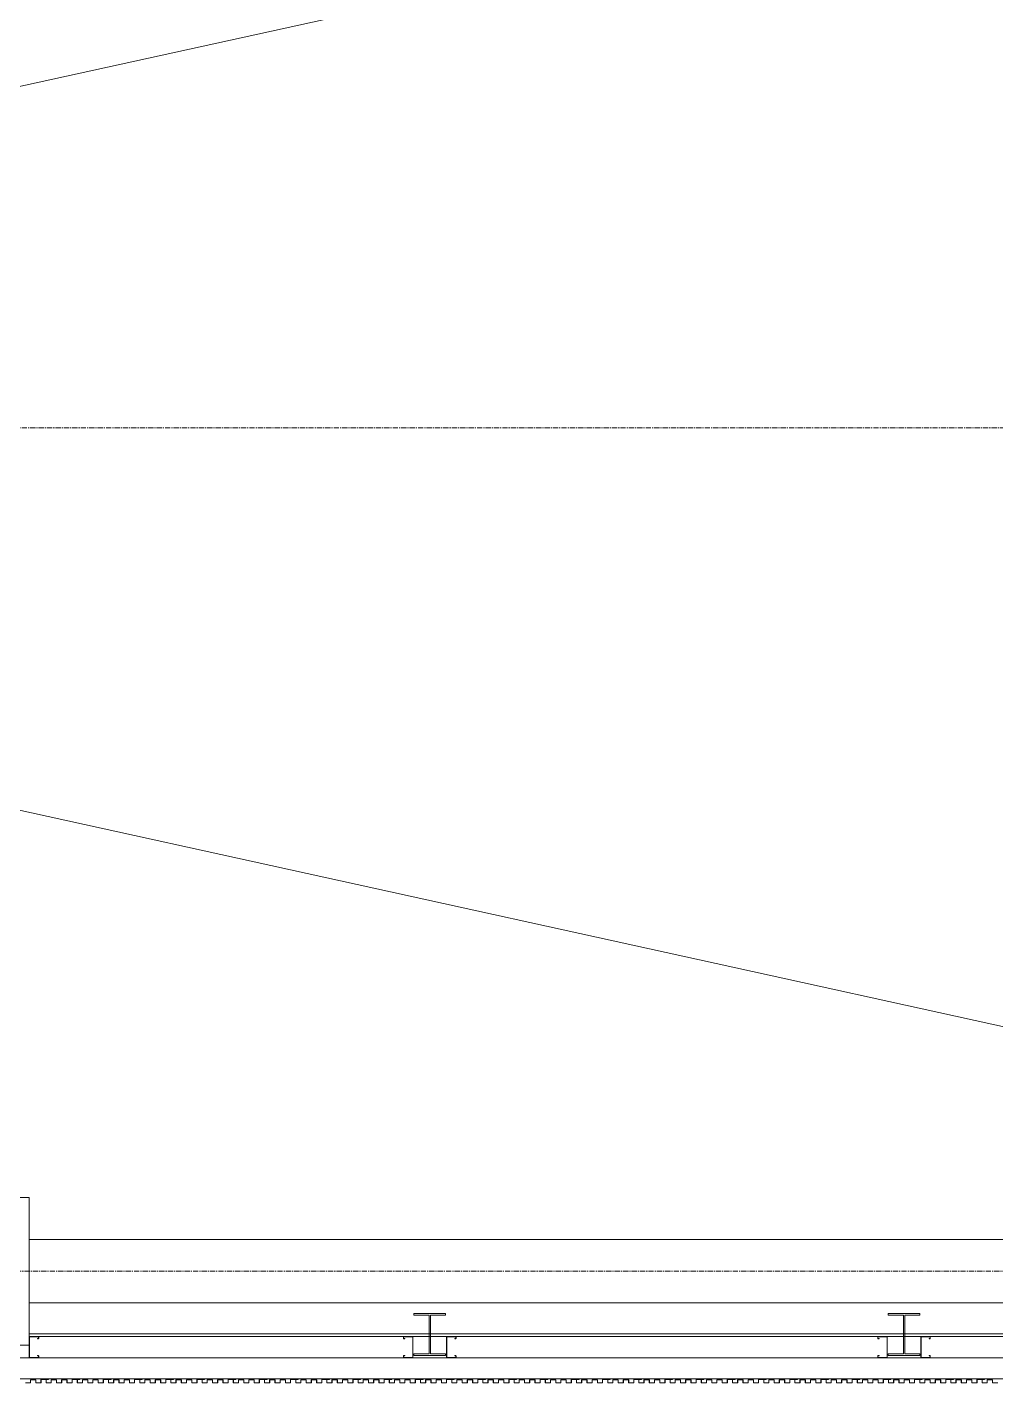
# Model space of a CAD drawing. Extents: x 73996 to 686888, y -9729 to 263202.
# Drawn here: x 499266 to 503861, y 172673 to 179104 of the extents above; entities that cross this region are included whole.
import ezdxf

# ---------------------------------------------------------------- set-up
doc = ezdxf.new("R2010")
doc.units = 0
doc.header["$LTSCALE"] = 20
doc.linetypes.add('Data Center Layout_L20$0$CENTER', pattern=[2, 1.25, -0.25, 0.25, -0.25])
for name, color, linetype, lineweight in [('Data Center Layout_L20$0$ARC', 252, 'Continuous', 0), ('Data Center Layout_L20$0$H-SIN', 252, 'Data Center Layout_L20$0$CENTER', 9), ('Data Center Layout_L20$0$K-SIN', 252, 'Data Center Layout_L20$0$CENTER', 9)]:
    doc.layers.add(name, color=color, linetype=linetype, lineweight=lineweight)

# ---------------------------------------------------------------- blocks, each defined once
blk = doc.blocks.new('Data Center Layout_L20$0$A$C80dc7663')
at = {"layer": 'Data Center Layout_L20$0$ARC'}
for p, q in [((517090.24, 147545.59), (549590.24, 140395.59)), ((517290.24, 140395.59), (549790.24, 147545.59)), ((541290.24, 140195.59), (549590.24, 140195.59)), ((541290.24, 139895.59), (549590.24, 139895.59)), ((549590.24, 139748.09), (541290.24, 139748.09)), ((549590.24, 139735.59), (541290.24, 139735.59)), ((549885.76, 139635.59), (541004.07, 139635.59)), ((549885.76, 139535.59), (541004.07, 139535.59))]:
    blk.add_line(p, q, dxfattribs=at)
for points in [[(540590.24, 139695.59), (540590.24, 140395.59), (541290.24, 140395.59), (541290.24, 139695.59)], [(543265.24, 139645.59), (543115.24, 139645.59), (543115.24, 139654.59), (543187.24, 139654.59), (543187.24, 139836.59), (543115.24, 139836.59), (543115.24, 139845.59), (543265.24, 139845.59), (543265.24, 139836.59), (543193.24, 139836.59), (543193.24, 139654.59), (543265.24, 139654.59)], [(545515.24, 139645.59), (545365.24, 139645.59), (545365.24, 139654.59), (545437.24, 139654.59), (545437.24, 139836.59), (545365.24, 139836.59), (545365.24, 139845.59), (545515.24, 139845.59), (545515.24, 139836.59), (545443.24, 139836.59), (545443.24, 139654.59), (545515.24, 139654.59)]]:
    blk.add_lwpolyline(points, close=True, dxfattribs=at)
for points in [[(541329.24, 139726.39), (541333.64, 139726.39, 0.4142136), (541334.44, 139727.19), (541334.44, 139733.99, 0.4142136), (541333.64, 139734.79), (541291.84, 139734.79, 0.4142136), (541291.04, 139733.99), (541291.04, 139637.19, 0.4142136), (541291.84, 139636.39), (541333.64, 139636.39, 0.4142136), (541334.44, 139637.19), (541334.44, 139643.99, 0.4142136), (541333.64, 139644.79), (541329.24, 139644.79), (541329.24, 139645.59), (541333.64, 139645.59, -0.4142136), (541335.24, 139643.99), (541335.24, 139637.19, -0.4142136), (541333.64, 139635.59), (541291.84, 139635.59, -0.4142136), (541290.24, 139637.19), (541290.24, 139733.99, -0.4142136), (541291.84, 139735.59), (541333.64, 139735.59, -0.4142136), (541335.24, 139733.99), (541335.24, 139727.19, -0.4142136), (541333.64, 139725.59), (541329.24, 139725.59)], [(543071.69, 139726.39), (543067.29, 139726.39, -0.4142136), (543066.49, 139727.19), (543066.49, 139733.99, -0.4142136), (543067.29, 139734.79), (543109.09, 139734.79, -0.4142136), (543109.89, 139733.99), (543109.89, 139637.19, -0.4142136), (543109.09, 139636.39), (543067.29, 139636.39, -0.4142136), (543066.49, 139637.19), (543066.49, 139643.99, -0.4142136), (543067.29, 139644.79), (543071.69, 139644.79), (543071.69, 139645.59), (543067.29, 139645.59, 0.4142136), (543065.69, 139643.99), (543065.69, 139637.19, 0.4142136), (543067.29, 139635.59), (543109.09, 139635.59, 0.4142136), (543110.69, 139637.19), (543110.69, 139733.99, 0.4142136), (543109.09, 139735.59), (543067.29, 139735.59, 0.4142136), (543065.69, 139733.99), (543065.69, 139727.19, 0.4142136), (543067.29, 139725.59), (543071.69, 139725.59)], [(543308.8, 139726.39), (543313.2, 139726.39, 0.4142136), (543314, 139727.19), (543314, 139733.99, 0.4142136), (543313.2, 139734.79), (543271.4, 139734.79, 0.4142136), (543270.6, 139733.99), (543270.6, 139637.19, 0.4142136), (543271.4, 139636.39), (543313.2, 139636.39, 0.4142136), (543314, 139637.19), (543314, 139643.99, 0.4142136), (543313.2, 139644.79), (543308.8, 139644.79), (543308.8, 139645.59), (543313.2, 139645.59, -0.4142136), (543314.8, 139643.99), (543314.8, 139637.19, -0.4142136), (543313.2, 139635.59), (543271.4, 139635.59, -0.4142136), (543269.8, 139637.19), (543269.8, 139733.99, -0.4142136), (543271.4, 139735.59), (543313.2, 139735.59, -0.4142136), (543314.8, 139733.99), (543314.8, 139727.19, -0.4142136), (543313.2, 139725.59), (543308.8, 139725.59)], [(545321.69, 139726.39), (545317.29, 139726.39, -0.4142136), (545316.49, 139727.19), (545316.49, 139733.99, -0.4142136), (545317.29, 139734.79), (545359.09, 139734.79, -0.4142136), (545359.89, 139733.99), (545359.89, 139637.19, -0.4142136), (545359.09, 139636.39), (545317.29, 139636.39, -0.4142136), (545316.49, 139637.19), (545316.49, 139643.99, -0.4142136), (545317.29, 139644.79), (545321.69, 139644.79), (545321.69, 139645.59), (545317.29, 139645.59, 0.4142136), (545315.69, 139643.99), (545315.69, 139637.19, 0.4142136), (545317.29, 139635.59), (545359.09, 139635.59, 0.4142136), (545360.69, 139637.19), (545360.69, 139733.99, 0.4142136), (545359.09, 139735.59), (545317.29, 139735.59, 0.4142136), (545315.69, 139733.99), (545315.69, 139727.19, 0.4142136), (545317.29, 139725.59), (545321.69, 139725.59)], [(545558.8, 139726.39), (545563.2, 139726.39, 0.4142136), (545564, 139727.19), (545564, 139733.99, 0.4142136), (545563.2, 139734.79), (545521.4, 139734.79, 0.4142136), (545520.6, 139733.99), (545520.6, 139637.19, 0.4142136), (545521.4, 139636.39), (545563.2, 139636.39, 0.4142136), (545564, 139637.19), (545564, 139643.99, 0.4142136), (545563.2, 139644.79), (545558.8, 139644.79), (545558.8, 139645.59), (545563.2, 139645.59, -0.4142136), (545564.8, 139643.99), (545564.8, 139637.19, -0.4142136), (545563.2, 139635.59), (545521.4, 139635.59, -0.4142136), (545519.8, 139637.19), (545519.8, 139733.99, -0.4142136), (545521.4, 139735.59), (545563.2, 139735.59, -0.4142136), (545564.8, 139733.99), (545564.8, 139727.19, -0.4142136), (545563.2, 139725.59), (545558.8, 139725.59)]]:
    blk.add_lwpolyline(points, format="xyb", close=True, dxfattribs=at)
at = {"layer": 'Data Center Layout_L20$0$ARC', "linetype": 'Continuous'}
for points in [[(541373.25, 139532.11), (541380.24, 139534.61), (541380.07, 139535.08), (541373.11, 139532.59), (541345.74, 139532.59), (541345.74, 139516.59), (541321.94, 139516.59), (541321.94, 139531.09), (541296.14, 139531.09), (541296.14, 139516.59), (541272.34, 139516.59)], [(541271.84, 139516.09), (541296.64, 139516.09), (541296.64, 139530.59), (541321.44, 139530.59), (541321.44, 139516.09), (541346.24, 139516.09), (541346.24, 139532.09), (541373.31, 139532.09)]]:
    blk.add_lwpolyline(points, dxfattribs=at)
for points in [[(541521.25, 139532.11), (541528.24, 139534.61), (541528.07, 139535.08), (541521.11, 139532.59), (541493.74, 139532.59), (541493.74, 139516.59), (541469.94, 139516.59), (541469.94, 139531.09), (541444.14, 139531.09), (541444.14, 139516.59), (541420.34, 139516.59), (541420.34, 139531.09), (541394.54, 139531.09), (541394.54, 139516.59), (541370.74, 139516.59), (541370.74, 139531.59), (541380.24, 139531.59, 1), (541380.24, 139535.59), (541359.53, 139535.59), (541358.24, 139534.3), (541356.95, 139535.59), (541343.24, 139535.59), (541343.24, 139535.09), (541356.74, 139535.09), (541358.24, 139533.59), (541359.74, 139535.09), (541380.24, 139535.09, -1), (541380.24, 139532.09), (541370.24, 139532.09), (541370.24, 139516.09), (541395.04, 139516.09), (541395.04, 139530.59), (541419.84, 139530.59), (541419.84, 139516.09), (541444.64, 139516.09), (541444.64, 139530.59), (541469.44, 139530.59), (541469.44, 139516.09), (541494.24, 139516.09), (541494.24, 139532.09), (541521.31, 139532.09)], [(541669.25, 139532.11), (541676.24, 139534.61), (541676.07, 139535.08), (541669.11, 139532.59), (541641.74, 139532.59), (541641.74, 139516.59), (541617.94, 139516.59), (541617.94, 139531.09), (541592.14, 139531.09), (541592.14, 139516.59), (541568.34, 139516.59), (541568.34, 139531.09), (541542.54, 139531.09), (541542.54, 139516.59), (541518.74, 139516.59), (541518.74, 139531.59), (541528.24, 139531.59, 1), (541528.24, 139535.59), (541507.53, 139535.59), (541506.24, 139534.3), (541504.95, 139535.59), (541491.24, 139535.59), (541491.24, 139535.09), (541504.74, 139535.09), (541506.24, 139533.59), (541507.74, 139535.09), (541528.24, 139535.09, -1), (541528.24, 139532.09), (541518.24, 139532.09), (541518.24, 139516.09), (541543.04, 139516.09), (541543.04, 139530.59), (541567.84, 139530.59), (541567.84, 139516.09), (541592.64, 139516.09), (541592.64, 139530.59), (541617.44, 139530.59), (541617.44, 139516.09), (541642.24, 139516.09), (541642.24, 139532.09), (541669.31, 139532.09)], [(541817.25, 139532.11), (541824.24, 139534.61), (541824.07, 139535.08), (541817.11, 139532.59), (541789.74, 139532.59), (541789.74, 139516.59), (541765.94, 139516.59), (541765.94, 139531.09), (541740.14, 139531.09), (541740.14, 139516.59), (541716.34, 139516.59), (541716.34, 139531.09), (541690.54, 139531.09), (541690.54, 139516.59), (541666.74, 139516.59), (541666.74, 139531.59), (541676.24, 139531.59, 1), (541676.24, 139535.59), (541655.53, 139535.59), (541654.24, 139534.3), (541652.95, 139535.59), (541639.24, 139535.59), (541639.24, 139535.09), (541652.74, 139535.09), (541654.24, 139533.59), (541655.74, 139535.09), (541676.24, 139535.09, -1), (541676.24, 139532.09), (541666.24, 139532.09), (541666.24, 139516.09), (541691.04, 139516.09), (541691.04, 139530.59), (541715.84, 139530.59), (541715.84, 139516.09), (541740.64, 139516.09), (541740.64, 139530.59), (541765.44, 139530.59), (541765.44, 139516.09), (541790.24, 139516.09), (541790.24, 139532.09), (541817.31, 139532.09)], [(541965.25, 139532.11), (541972.24, 139534.61), (541972.07, 139535.08), (541965.11, 139532.59), (541937.74, 139532.59), (541937.74, 139516.59), (541913.94, 139516.59), (541913.94, 139531.09), (541888.14, 139531.09), (541888.14, 139516.59), (541864.34, 139516.59), (541864.34, 139531.09), (541838.54, 139531.09), (541838.54, 139516.59), (541814.74, 139516.59), (541814.74, 139531.59), (541824.24, 139531.59, 1), (541824.24, 139535.59), (541803.53, 139535.59), (541802.24, 139534.3), (541800.95, 139535.59), (541787.24, 139535.59), (541787.24, 139535.09), (541800.74, 139535.09), (541802.24, 139533.59), (541803.74, 139535.09), (541824.24, 139535.09, -1), (541824.24, 139532.09), (541814.24, 139532.09), (541814.24, 139516.09), (541839.04, 139516.09), (541839.04, 139530.59), (541863.84, 139530.59), (541863.84, 139516.09), (541888.64, 139516.09), (541888.64, 139530.59), (541913.44, 139530.59), (541913.44, 139516.09), (541938.24, 139516.09), (541938.24, 139532.09), (541965.31, 139532.09)], [(542113.25, 139532.11), (542120.24, 139534.61), (542120.07, 139535.08), (542113.11, 139532.59), (542085.74, 139532.59), (542085.74, 139516.59), (542061.94, 139516.59), (542061.94, 139531.09), (542036.14, 139531.09), (542036.14, 139516.59), (542012.34, 139516.59), (542012.34, 139531.09), (541986.54, 139531.09), (541986.54, 139516.59), (541962.74, 139516.59), (541962.74, 139531.59), (541972.24, 139531.59, 1), (541972.24, 139535.59), (541951.53, 139535.59), (541950.24, 139534.3), (541948.95, 139535.59), (541935.24, 139535.59), (541935.24, 139535.09), (541948.74, 139535.09), (541950.24, 139533.59), (541951.74, 139535.09), (541972.24, 139535.09, -1), (541972.24, 139532.09), (541962.24, 139532.09), (541962.24, 139516.09), (541987.04, 139516.09), (541987.04, 139530.59), (542011.84, 139530.59), (542011.84, 139516.09), (542036.64, 139516.09), (542036.64, 139530.59), (542061.44, 139530.59), (542061.44, 139516.09), (542086.24, 139516.09), (542086.24, 139532.09), (542113.31, 139532.09)], [(542261.25, 139532.11), (542268.24, 139534.61), (542268.07, 139535.08), (542261.11, 139532.59), (542233.74, 139532.59), (542233.74, 139516.59), (542209.94, 139516.59), (542209.94, 139531.09), (542184.14, 139531.09), (542184.14, 139516.59), (542160.34, 139516.59), (542160.34, 139531.09), (542134.54, 139531.09), (542134.54, 139516.59), (542110.74, 139516.59), (542110.74, 139531.59), (542120.24, 139531.59, 1), (542120.24, 139535.59), (542099.53, 139535.59), (542098.24, 139534.3), (542096.95, 139535.59), (542083.24, 139535.59), (542083.24, 139535.09), (542096.74, 139535.09), (542098.24, 139533.59), (542099.74, 139535.09), (542120.24, 139535.09, -1), (542120.24, 139532.09), (542110.24, 139532.09), (542110.24, 139516.09), (542135.04, 139516.09), (542135.04, 139530.59), (542159.84, 139530.59), (542159.84, 139516.09), (542184.64, 139516.09), (542184.64, 139530.59), (542209.44, 139530.59), (542209.44, 139516.09), (542234.24, 139516.09), (542234.24, 139532.09), (542261.31, 139532.09)], [(542409.25, 139532.11), (542416.24, 139534.61), (542416.07, 139535.08), (542409.11, 139532.59), (542381.74, 139532.59), (542381.74, 139516.59), (542357.94, 139516.59), (542357.94, 139531.09), (542332.14, 139531.09), (542332.14, 139516.59), (542308.34, 139516.59), (542308.34, 139531.09), (542282.54, 139531.09), (542282.54, 139516.59), (542258.74, 139516.59), (542258.74, 139531.59), (542268.24, 139531.59, 1), (542268.24, 139535.59), (542247.53, 139535.59), (542246.24, 139534.3), (542244.95, 139535.59), (542231.24, 139535.59), (542231.24, 139535.09), (542244.74, 139535.09), (542246.24, 139533.59), (542247.74, 139535.09), (542268.24, 139535.09, -1), (542268.24, 139532.09), (542258.24, 139532.09), (542258.24, 139516.09), (542283.04, 139516.09), (542283.04, 139530.59), (542307.84, 139530.59), (542307.84, 139516.09), (542332.64, 139516.09), (542332.64, 139530.59), (542357.44, 139530.59), (542357.44, 139516.09), (542382.24, 139516.09), (542382.24, 139532.09), (542409.31, 139532.09)], [(542557.25, 139532.11), (542564.24, 139534.61), (542564.07, 139535.08), (542557.11, 139532.59), (542529.74, 139532.59), (542529.74, 139516.59), (542505.94, 139516.59), (542505.94, 139531.09), (542480.14, 139531.09), (542480.14, 139516.59), (542456.34, 139516.59), (542456.34, 139531.09), (542430.54, 139531.09), (542430.54, 139516.59), (542406.74, 139516.59), (542406.74, 139531.59), (542416.24, 139531.59, 1), (542416.24, 139535.59), (542395.53, 139535.59), (542394.24, 139534.3), (542392.95, 139535.59), (542379.24, 139535.59), (542379.24, 139535.09), (542392.74, 139535.09), (542394.24, 139533.59), (542395.74, 139535.09), (542416.24, 139535.09, -1), (542416.24, 139532.09), (542406.24, 139532.09), (542406.24, 139516.09), (542431.04, 139516.09), (542431.04, 139530.59), (542455.84, 139530.59), (542455.84, 139516.09), (542480.64, 139516.09), (542480.64, 139530.59), (542505.44, 139530.59), (542505.44, 139516.09), (542530.24, 139516.09), (542530.24, 139532.09), (542557.31, 139532.09)], [(542705.25, 139532.11), (542712.24, 139534.61), (542712.07, 139535.08), (542705.11, 139532.59), (542677.74, 139532.59), (542677.74, 139516.59), (542653.94, 139516.59), (542653.94, 139531.09), (542628.14, 139531.09), (542628.14, 139516.59), (542604.34, 139516.59), (542604.34, 139531.09), (542578.54, 139531.09), (542578.54, 139516.59), (542554.74, 139516.59), (542554.74, 139531.59), (542564.24, 139531.59, 1), (542564.24, 139535.59), (542543.53, 139535.59), (542542.24, 139534.3), (542540.95, 139535.59), (542527.24, 139535.59), (542527.24, 139535.09), (542540.74, 139535.09), (542542.24, 139533.59), (542543.74, 139535.09), (542564.24, 139535.09, -1), (542564.24, 139532.09), (542554.24, 139532.09), (542554.24, 139516.09), (542579.04, 139516.09), (542579.04, 139530.59), (542603.84, 139530.59), (542603.84, 139516.09), (542628.64, 139516.09), (542628.64, 139530.59), (542653.44, 139530.59), (542653.44, 139516.09), (542678.24, 139516.09), (542678.24, 139532.09), (542705.31, 139532.09)], [(542853.25, 139532.11), (542860.24, 139534.61), (542860.07, 139535.08), (542853.11, 139532.59), (542825.74, 139532.59), (542825.74, 139516.59), (542801.94, 139516.59), (542801.94, 139531.09), (542776.14, 139531.09), (542776.14, 139516.59), (542752.34, 139516.59), (542752.34, 139531.09), (542726.54, 139531.09), (542726.54, 139516.59), (542702.74, 139516.59), (542702.74, 139531.59), (542712.24, 139531.59, 1), (542712.24, 139535.59), (542691.53, 139535.59), (542690.24, 139534.3), (542688.95, 139535.59), (542675.24, 139535.59), (542675.24, 139535.09), (542688.74, 139535.09), (542690.24, 139533.59), (542691.74, 139535.09), (542712.24, 139535.09, -1), (542712.24, 139532.09), (542702.24, 139532.09), (542702.24, 139516.09), (542727.04, 139516.09), (542727.04, 139530.59), (542751.84, 139530.59), (542751.84, 139516.09), (542776.64, 139516.09), (542776.64, 139530.59), (542801.44, 139530.59), (542801.44, 139516.09), (542826.24, 139516.09), (542826.24, 139532.09), (542853.31, 139532.09)], [(543001.25, 139532.11), (543008.24, 139534.61), (543008.07, 139535.08), (543001.11, 139532.59), (542973.74, 139532.59), (542973.74, 139516.59), (542949.94, 139516.59), (542949.94, 139531.09), (542924.14, 139531.09), (542924.14, 139516.59), (542900.34, 139516.59), (542900.34, 139531.09), (542874.54, 139531.09), (542874.54, 139516.59), (542850.74, 139516.59), (542850.74, 139531.59), (542860.24, 139531.59, 1), (542860.24, 139535.59), (542839.53, 139535.59), (542838.24, 139534.3), (542836.95, 139535.59), (542823.24, 139535.59), (542823.24, 139535.09), (542836.74, 139535.09), (542838.24, 139533.59), (542839.74, 139535.09), (542860.24, 139535.09, -1), (542860.24, 139532.09), (542850.24, 139532.09), (542850.24, 139516.09), (542875.04, 139516.09), (542875.04, 139530.59), (542899.84, 139530.59), (542899.84, 139516.09), (542924.64, 139516.09), (542924.64, 139530.59), (542949.44, 139530.59), (542949.44, 139516.09), (542974.24, 139516.09), (542974.24, 139532.09), (543001.31, 139532.09)], [(543149.25, 139532.11), (543156.24, 139534.61), (543156.07, 139535.08), (543149.11, 139532.59), (543121.74, 139532.59), (543121.74, 139516.59), (543097.94, 139516.59), (543097.94, 139531.09), (543072.14, 139531.09), (543072.14, 139516.59), (543048.34, 139516.59), (543048.34, 139531.09), (543022.54, 139531.09), (543022.54, 139516.59), (542998.74, 139516.59), (542998.74, 139531.59), (543008.24, 139531.59, 1), (543008.24, 139535.59), (542987.53, 139535.59), (542986.24, 139534.3), (542984.95, 139535.59), (542971.24, 139535.59), (542971.24, 139535.09), (542984.74, 139535.09), (542986.24, 139533.59), (542987.74, 139535.09), (543008.24, 139535.09, -1), (543008.24, 139532.09), (542998.24, 139532.09), (542998.24, 139516.09), (543023.04, 139516.09), (543023.04, 139530.59), (543047.84, 139530.59), (543047.84, 139516.09), (543072.64, 139516.09), (543072.64, 139530.59), (543097.44, 139530.59), (543097.44, 139516.09), (543122.24, 139516.09), (543122.24, 139532.09), (543149.31, 139532.09)], [(543297.25, 139532.11), (543304.24, 139534.61), (543304.07, 139535.08), (543297.11, 139532.59), (543269.74, 139532.59), (543269.74, 139516.59), (543245.94, 139516.59), (543245.94, 139531.09), (543220.14, 139531.09), (543220.14, 139516.59), (543196.34, 139516.59), (543196.34, 139531.09), (543170.54, 139531.09), (543170.54, 139516.59), (543146.74, 139516.59), (543146.74, 139531.59), (543156.24, 139531.59, 1), (543156.24, 139535.59), (543135.53, 139535.59), (543134.24, 139534.3), (543132.95, 139535.59), (543119.24, 139535.59), (543119.24, 139535.09), (543132.74, 139535.09), (543134.24, 139533.59), (543135.74, 139535.09), (543156.24, 139535.09, -1), (543156.24, 139532.09), (543146.24, 139532.09), (543146.24, 139516.09), (543171.04, 139516.09), (543171.04, 139530.59), (543195.84, 139530.59), (543195.84, 139516.09), (543220.64, 139516.09), (543220.64, 139530.59), (543245.44, 139530.59), (543245.44, 139516.09), (543270.24, 139516.09), (543270.24, 139532.09), (543297.31, 139532.09)], [(543445.25, 139532.11), (543452.24, 139534.61), (543452.07, 139535.08), (543445.11, 139532.59), (543417.74, 139532.59), (543417.74, 139516.59), (543393.94, 139516.59), (543393.94, 139531.09), (543368.14, 139531.09), (543368.14, 139516.59), (543344.34, 139516.59), (543344.34, 139531.09), (543318.54, 139531.09), (543318.54, 139516.59), (543294.74, 139516.59), (543294.74, 139531.59), (543304.24, 139531.59, 1), (543304.24, 139535.59), (543283.53, 139535.59), (543282.24, 139534.3), (543280.95, 139535.59), (543267.24, 139535.59), (543267.24, 139535.09), (543280.74, 139535.09), (543282.24, 139533.59), (543283.74, 139535.09), (543304.24, 139535.09, -1), (543304.24, 139532.09), (543294.24, 139532.09), (543294.24, 139516.09), (543319.04, 139516.09), (543319.04, 139530.59), (543343.84, 139530.59), (543343.84, 139516.09), (543368.64, 139516.09), (543368.64, 139530.59), (543393.44, 139530.59), (543393.44, 139516.09), (543418.24, 139516.09), (543418.24, 139532.09), (543445.31, 139532.09)], [(543593.25, 139532.11), (543600.24, 139534.61), (543600.07, 139535.08), (543593.11, 139532.59), (543565.74, 139532.59), (543565.74, 139516.59), (543541.94, 139516.59), (543541.94, 139531.09), (543516.14, 139531.09), (543516.14, 139516.59), (543492.34, 139516.59), (543492.34, 139531.09), (543466.54, 139531.09), (543466.54, 139516.59), (543442.74, 139516.59), (543442.74, 139531.59), (543452.24, 139531.59, 1), (543452.24, 139535.59), (543431.53, 139535.59), (543430.24, 139534.3), (543428.95, 139535.59), (543415.24, 139535.59), (543415.24, 139535.09), (543428.74, 139535.09), (543430.24, 139533.59), (543431.74, 139535.09), (543452.24, 139535.09, -1), (543452.24, 139532.09), (543442.24, 139532.09), (543442.24, 139516.09), (543467.04, 139516.09), (543467.04, 139530.59), (543491.84, 139530.59), (543491.84, 139516.09), (543516.64, 139516.09), (543516.64, 139530.59), (543541.44, 139530.59), (543541.44, 139516.09), (543566.24, 139516.09), (543566.24, 139532.09), (543593.31, 139532.09)], [(543741.25, 139532.11), (543748.24, 139534.61), (543748.07, 139535.08), (543741.11, 139532.59), (543713.74, 139532.59), (543713.74, 139516.59), (543689.94, 139516.59), (543689.94, 139531.09), (543664.14, 139531.09), (543664.14, 139516.59), (543640.34, 139516.59), (543640.34, 139531.09), (543614.54, 139531.09), (543614.54, 139516.59), (543590.74, 139516.59), (543590.74, 139531.59), (543600.24, 139531.59, 1), (543600.24, 139535.59), (543579.53, 139535.59), (543578.24, 139534.3), (543576.95, 139535.59), (543563.24, 139535.59), (543563.24, 139535.09), (543576.74, 139535.09), (543578.24, 139533.59), (543579.74, 139535.09), (543600.24, 139535.09, -1), (543600.24, 139532.09), (543590.24, 139532.09), (543590.24, 139516.09), (543615.04, 139516.09), (543615.04, 139530.59), (543639.84, 139530.59), (543639.84, 139516.09), (543664.64, 139516.09), (543664.64, 139530.59), (543689.44, 139530.59), (543689.44, 139516.09), (543714.24, 139516.09), (543714.24, 139532.09), (543741.31, 139532.09)], [(543889.25, 139532.11), (543896.24, 139534.61), (543896.07, 139535.08), (543889.11, 139532.59), (543861.74, 139532.59), (543861.74, 139516.59), (543837.94, 139516.59), (543837.94, 139531.09), (543812.14, 139531.09), (543812.14, 139516.59), (543788.34, 139516.59), (543788.34, 139531.09), (543762.54, 139531.09), (543762.54, 139516.59), (543738.74, 139516.59), (543738.74, 139531.59), (543748.24, 139531.59, 1), (543748.24, 139535.59), (543727.53, 139535.59), (543726.24, 139534.3), (543724.95, 139535.59), (543711.24, 139535.59), (543711.24, 139535.09), (543724.74, 139535.09), (543726.24, 139533.59), (543727.74, 139535.09), (543748.24, 139535.09, -1), (543748.24, 139532.09), (543738.24, 139532.09), (543738.24, 139516.09), (543763.04, 139516.09), (543763.04, 139530.59), (543787.84, 139530.59), (543787.84, 139516.09), (543812.64, 139516.09), (543812.64, 139530.59), (543837.44, 139530.59), (543837.44, 139516.09), (543862.24, 139516.09), (543862.24, 139532.09), (543889.31, 139532.09)], [(544037.25, 139532.11), (544044.24, 139534.61), (544044.07, 139535.08), (544037.11, 139532.59), (544009.74, 139532.59), (544009.74, 139516.59), (543985.94, 139516.59), (543985.94, 139531.09), (543960.14, 139531.09), (543960.14, 139516.59), (543936.34, 139516.59), (543936.34, 139531.09), (543910.54, 139531.09), (543910.54, 139516.59), (543886.74, 139516.59), (543886.74, 139531.59), (543896.24, 139531.59, 1), (543896.24, 139535.59), (543875.53, 139535.59), (543874.24, 139534.3), (543872.95, 139535.59), (543859.24, 139535.59), (543859.24, 139535.09), (543872.74, 139535.09), (543874.24, 139533.59), (543875.74, 139535.09), (543896.24, 139535.09, -1), (543896.24, 139532.09), (543886.24, 139532.09), (543886.24, 139516.09), (543911.04, 139516.09), (543911.04, 139530.59), (543935.84, 139530.59), (543935.84, 139516.09), (543960.64, 139516.09), (543960.64, 139530.59), (543985.44, 139530.59), (543985.44, 139516.09), (544010.24, 139516.09), (544010.24, 139532.09), (544037.31, 139532.09)], [(544185.25, 139532.11), (544192.24, 139534.61), (544192.07, 139535.08), (544185.11, 139532.59), (544157.74, 139532.59), (544157.74, 139516.59), (544133.94, 139516.59), (544133.94, 139531.09), (544108.14, 139531.09), (544108.14, 139516.59), (544084.34, 139516.59), (544084.34, 139531.09), (544058.54, 139531.09), (544058.54, 139516.59), (544034.74, 139516.59), (544034.74, 139531.59), (544044.24, 139531.59, 1), (544044.24, 139535.59), (544023.53, 139535.59), (544022.24, 139534.3), (544020.95, 139535.59), (544007.24, 139535.59), (544007.24, 139535.09), (544020.74, 139535.09), (544022.24, 139533.59), (544023.74, 139535.09), (544044.24, 139535.09, -1), (544044.24, 139532.09), (544034.24, 139532.09), (544034.24, 139516.09), (544059.04, 139516.09), (544059.04, 139530.59), (544083.84, 139530.59), (544083.84, 139516.09), (544108.64, 139516.09), (544108.64, 139530.59), (544133.44, 139530.59), (544133.44, 139516.09), (544158.24, 139516.09), (544158.24, 139532.09), (544185.31, 139532.09)], [(544333.25, 139532.11), (544340.24, 139534.61), (544340.07, 139535.08), (544333.11, 139532.59), (544305.74, 139532.59), (544305.74, 139516.59), (544281.94, 139516.59), (544281.94, 139531.09), (544256.14, 139531.09), (544256.14, 139516.59), (544232.34, 139516.59), (544232.34, 139531.09), (544206.54, 139531.09), (544206.54, 139516.59), (544182.74, 139516.59), (544182.74, 139531.59), (544192.24, 139531.59, 1), (544192.24, 139535.59), (544171.53, 139535.59), (544170.24, 139534.3), (544168.95, 139535.59), (544155.24, 139535.59), (544155.24, 139535.09), (544168.74, 139535.09), (544170.24, 139533.59), (544171.74, 139535.09), (544192.24, 139535.09, -1), (544192.24, 139532.09), (544182.24, 139532.09), (544182.24, 139516.09), (544207.04, 139516.09), (544207.04, 139530.59), (544231.84, 139530.59), (544231.84, 139516.09), (544256.64, 139516.09), (544256.64, 139530.59), (544281.44, 139530.59), (544281.44, 139516.09), (544306.24, 139516.09), (544306.24, 139532.09), (544333.31, 139532.09)], [(544481.25, 139532.11), (544488.24, 139534.61), (544488.07, 139535.08), (544481.11, 139532.59), (544453.74, 139532.59), (544453.74, 139516.59), (544429.94, 139516.59), (544429.94, 139531.09), (544404.14, 139531.09), (544404.14, 139516.59), (544380.34, 139516.59), (544380.34, 139531.09), (544354.54, 139531.09), (544354.54, 139516.59), (544330.74, 139516.59), (544330.74, 139531.59), (544340.24, 139531.59, 1), (544340.24, 139535.59), (544319.53, 139535.59), (544318.24, 139534.3), (544316.95, 139535.59), (544303.24, 139535.59), (544303.24, 139535.09), (544316.74, 139535.09), (544318.24, 139533.59), (544319.74, 139535.09), (544340.24, 139535.09, -1), (544340.24, 139532.09), (544330.24, 139532.09), (544330.24, 139516.09), (544355.04, 139516.09), (544355.04, 139530.59), (544379.84, 139530.59), (544379.84, 139516.09), (544404.64, 139516.09), (544404.64, 139530.59), (544429.44, 139530.59), (544429.44, 139516.09), (544454.24, 139516.09), (544454.24, 139532.09), (544481.31, 139532.09)], [(544629.25, 139532.11), (544636.24, 139534.61), (544636.07, 139535.08), (544629.11, 139532.59), (544601.74, 139532.59), (544601.74, 139516.59), (544577.94, 139516.59), (544577.94, 139531.09), (544552.14, 139531.09), (544552.14, 139516.59), (544528.34, 139516.59), (544528.34, 139531.09), (544502.54, 139531.09), (544502.54, 139516.59), (544478.74, 139516.59), (544478.74, 139531.59), (544488.24, 139531.59, 1), (544488.24, 139535.59), (544467.53, 139535.59), (544466.24, 139534.3), (544464.95, 139535.59), (544451.24, 139535.59), (544451.24, 139535.09), (544464.74, 139535.09), (544466.24, 139533.59), (544467.74, 139535.09), (544488.24, 139535.09, -1), (544488.24, 139532.09), (544478.24, 139532.09), (544478.24, 139516.09), (544503.04, 139516.09), (544503.04, 139530.59), (544527.84, 139530.59), (544527.84, 139516.09), (544552.64, 139516.09), (544552.64, 139530.59), (544577.44, 139530.59), (544577.44, 139516.09), (544602.24, 139516.09), (544602.24, 139532.09), (544629.31, 139532.09)], [(544777.25, 139532.11), (544784.24, 139534.61), (544784.07, 139535.08), (544777.11, 139532.59), (544749.74, 139532.59), (544749.74, 139516.59), (544725.94, 139516.59), (544725.94, 139531.09), (544700.14, 139531.09), (544700.14, 139516.59), (544676.34, 139516.59), (544676.34, 139531.09), (544650.54, 139531.09), (544650.54, 139516.59), (544626.74, 139516.59), (544626.74, 139531.59), (544636.24, 139531.59, 1), (544636.24, 139535.59), (544615.53, 139535.59), (544614.24, 139534.3), (544612.95, 139535.59), (544599.24, 139535.59), (544599.24, 139535.09), (544612.74, 139535.09), (544614.24, 139533.59), (544615.74, 139535.09), (544636.24, 139535.09, -1), (544636.24, 139532.09), (544626.24, 139532.09), (544626.24, 139516.09), (544651.04, 139516.09), (544651.04, 139530.59), (544675.84, 139530.59), (544675.84, 139516.09), (544700.64, 139516.09), (544700.64, 139530.59), (544725.44, 139530.59), (544725.44, 139516.09), (544750.24, 139516.09), (544750.24, 139532.09), (544777.31, 139532.09)], [(544925.25, 139532.11), (544932.24, 139534.61), (544932.07, 139535.08), (544925.11, 139532.59), (544897.74, 139532.59), (544897.74, 139516.59), (544873.94, 139516.59), (544873.94, 139531.09), (544848.14, 139531.09), (544848.14, 139516.59), (544824.34, 139516.59), (544824.34, 139531.09), (544798.54, 139531.09), (544798.54, 139516.59), (544774.74, 139516.59), (544774.74, 139531.59), (544784.24, 139531.59, 1), (544784.24, 139535.59), (544763.53, 139535.59), (544762.24, 139534.3), (544760.95, 139535.59), (544747.24, 139535.59), (544747.24, 139535.09), (544760.74, 139535.09), (544762.24, 139533.59), (544763.74, 139535.09), (544784.24, 139535.09, -1), (544784.24, 139532.09), (544774.24, 139532.09), (544774.24, 139516.09), (544799.04, 139516.09), (544799.04, 139530.59), (544823.84, 139530.59), (544823.84, 139516.09), (544848.64, 139516.09), (544848.64, 139530.59), (544873.44, 139530.59), (544873.44, 139516.09), (544898.24, 139516.09), (544898.24, 139532.09), (544925.31, 139532.09)], [(545073.25, 139532.11), (545080.24, 139534.61), (545080.07, 139535.08), (545073.11, 139532.59), (545045.74, 139532.59), (545045.74, 139516.59), (545021.94, 139516.59), (545021.94, 139531.09), (544996.14, 139531.09), (544996.14, 139516.59), (544972.34, 139516.59), (544972.34, 139531.09), (544946.54, 139531.09), (544946.54, 139516.59), (544922.74, 139516.59), (544922.74, 139531.59), (544932.24, 139531.59, 1), (544932.24, 139535.59), (544911.53, 139535.59), (544910.24, 139534.3), (544908.95, 139535.59), (544895.24, 139535.59), (544895.24, 139535.09), (544908.74, 139535.09), (544910.24, 139533.59), (544911.74, 139535.09), (544932.24, 139535.09, -1), (544932.24, 139532.09), (544922.24, 139532.09), (544922.24, 139516.09), (544947.04, 139516.09), (544947.04, 139530.59), (544971.84, 139530.59), (544971.84, 139516.09), (544996.64, 139516.09), (544996.64, 139530.59), (545021.44, 139530.59), (545021.44, 139516.09), (545046.24, 139516.09), (545046.24, 139532.09), (545073.31, 139532.09)], [(545221.25, 139532.11), (545228.24, 139534.61), (545228.07, 139535.08), (545221.11, 139532.59), (545193.74, 139532.59), (545193.74, 139516.59), (545169.94, 139516.59), (545169.94, 139531.09), (545144.14, 139531.09), (545144.14, 139516.59), (545120.34, 139516.59), (545120.34, 139531.09), (545094.54, 139531.09), (545094.54, 139516.59), (545070.74, 139516.59), (545070.74, 139531.59), (545080.24, 139531.59, 1), (545080.24, 139535.59), (545059.53, 139535.59), (545058.24, 139534.3), (545056.95, 139535.59), (545043.24, 139535.59), (545043.24, 139535.09), (545056.74, 139535.09), (545058.24, 139533.59), (545059.74, 139535.09), (545080.24, 139535.09, -1), (545080.24, 139532.09), (545070.24, 139532.09), (545070.24, 139516.09), (545095.04, 139516.09), (545095.04, 139530.59), (545119.84, 139530.59), (545119.84, 139516.09), (545144.64, 139516.09), (545144.64, 139530.59), (545169.44, 139530.59), (545169.44, 139516.09), (545194.24, 139516.09), (545194.24, 139532.09), (545221.31, 139532.09)], [(545369.25, 139532.11), (545376.24, 139534.61), (545376.07, 139535.08), (545369.11, 139532.59), (545341.74, 139532.59), (545341.74, 139516.59), (545317.94, 139516.59), (545317.94, 139531.09), (545292.14, 139531.09), (545292.14, 139516.59), (545268.34, 139516.59), (545268.34, 139531.09), (545242.54, 139531.09), (545242.54, 139516.59), (545218.74, 139516.59), (545218.74, 139531.59), (545228.24, 139531.59, 1), (545228.24, 139535.59), (545207.53, 139535.59), (545206.24, 139534.3), (545204.95, 139535.59), (545191.24, 139535.59), (545191.24, 139535.09), (545204.74, 139535.09), (545206.24, 139533.59), (545207.74, 139535.09), (545228.24, 139535.09, -1), (545228.24, 139532.09), (545218.24, 139532.09), (545218.24, 139516.09), (545243.04, 139516.09), (545243.04, 139530.59), (545267.84, 139530.59), (545267.84, 139516.09), (545292.64, 139516.09), (545292.64, 139530.59), (545317.44, 139530.59), (545317.44, 139516.09), (545342.24, 139516.09), (545342.24, 139532.09), (545369.31, 139532.09)], [(545517.25, 139532.11), (545524.24, 139534.61), (545524.07, 139535.08), (545517.11, 139532.59), (545489.74, 139532.59), (545489.74, 139516.59), (545465.94, 139516.59), (545465.94, 139531.09), (545440.14, 139531.09), (545440.14, 139516.59), (545416.34, 139516.59), (545416.34, 139531.09), (545390.54, 139531.09), (545390.54, 139516.59), (545366.74, 139516.59), (545366.74, 139531.59), (545376.24, 139531.59, 1), (545376.24, 139535.59), (545355.53, 139535.59), (545354.24, 139534.3), (545352.95, 139535.59), (545339.24, 139535.59), (545339.24, 139535.09), (545352.74, 139535.09), (545354.24, 139533.59), (545355.74, 139535.09), (545376.24, 139535.09, -1), (545376.24, 139532.09), (545366.24, 139532.09), (545366.24, 139516.09), (545391.04, 139516.09), (545391.04, 139530.59), (545415.84, 139530.59), (545415.84, 139516.09), (545440.64, 139516.09), (545440.64, 139530.59), (545465.44, 139530.59), (545465.44, 139516.09), (545490.24, 139516.09), (545490.24, 139532.09), (545517.31, 139532.09)], [(545665.25, 139532.11), (545672.24, 139534.61), (545672.07, 139535.08), (545665.11, 139532.59), (545637.74, 139532.59), (545637.74, 139516.59), (545613.94, 139516.59), (545613.94, 139531.09), (545588.14, 139531.09), (545588.14, 139516.59), (545564.34, 139516.59), (545564.34, 139531.09), (545538.54, 139531.09), (545538.54, 139516.59), (545514.74, 139516.59), (545514.74, 139531.59), (545524.24, 139531.59, 1), (545524.24, 139535.59), (545503.53, 139535.59), (545502.24, 139534.3), (545500.95, 139535.59), (545487.24, 139535.59), (545487.24, 139535.09), (545500.74, 139535.09), (545502.24, 139533.59), (545503.74, 139535.09), (545524.24, 139535.09, -1), (545524.24, 139532.09), (545514.24, 139532.09), (545514.24, 139516.09), (545539.04, 139516.09), (545539.04, 139530.59), (545563.84, 139530.59), (545563.84, 139516.09), (545588.64, 139516.09), (545588.64, 139530.59), (545613.44, 139530.59), (545613.44, 139516.09), (545638.24, 139516.09), (545638.24, 139532.09), (545665.31, 139532.09)], [(545813.25, 139532.11), (545820.24, 139534.61), (545820.07, 139535.08), (545813.11, 139532.59), (545785.74, 139532.59), (545785.74, 139516.59), (545761.94, 139516.59), (545761.94, 139531.09), (545736.14, 139531.09), (545736.14, 139516.59), (545712.34, 139516.59), (545712.34, 139531.09), (545686.54, 139531.09), (545686.54, 139516.59), (545662.74, 139516.59), (545662.74, 139531.59), (545672.24, 139531.59, 1), (545672.24, 139535.59), (545651.53, 139535.59), (545650.24, 139534.3), (545648.95, 139535.59), (545635.24, 139535.59), (545635.24, 139535.09), (545648.74, 139535.09), (545650.24, 139533.59), (545651.74, 139535.09), (545672.24, 139535.09, -1), (545672.24, 139532.09), (545662.24, 139532.09), (545662.24, 139516.09), (545687.04, 139516.09), (545687.04, 139530.59), (545711.84, 139530.59), (545711.84, 139516.09), (545736.64, 139516.09), (545736.64, 139530.59), (545761.44, 139530.59), (545761.44, 139516.09), (545786.24, 139516.09), (545786.24, 139532.09), (545813.31, 139532.09)], [(545884.14, 139516.59), (545860.34, 139516.59), (545860.34, 139531.09), (545834.54, 139531.09), (545834.54, 139516.59), (545810.74, 139516.59), (545810.74, 139531.59), (545820.24, 139531.59, 1), (545820.24, 139535.59), (545799.53, 139535.59), (545798.24, 139534.3), (545796.95, 139535.59), (545783.24, 139535.59), (545783.24, 139535.09), (545796.74, 139535.09), (545798.24, 139533.59), (545799.74, 139535.09), (545820.24, 139535.09, -1), (545820.24, 139532.09), (545810.24, 139532.09), (545810.24, 139516.09), (545835.04, 139516.09), (545835.04, 139530.59), (545859.84, 139530.59), (545859.84, 139516.09), (545884.64, 139516.09)]]:
    blk.add_lwpolyline(points, format="xyb", dxfattribs=at)
at = {"layer": 'Data Center Layout_L20$0$H-SIN'}
blk.add_line((294307.41, 140045.59), (588940.24, 140045.59), dxfattribs=at)
at = {"layer": 'Data Center Layout_L20$0$K-SIN'}
blk.add_line((309694.58, 144045.59), (588940.24, 144045.59), dxfattribs=at)
blk = doc.blocks.new('Data Center Layout_L20')
blk.add_blockref('Data Center Layout_L20$0$A$C80dc7663', (-42014.7, 33156.7))

msp = doc.modelspace()

# ---------------------------------------------------------------- block references
msp.add_blockref('Data Center Layout_L20', (0, 0))

doc.saveas('drawing.dxf')
